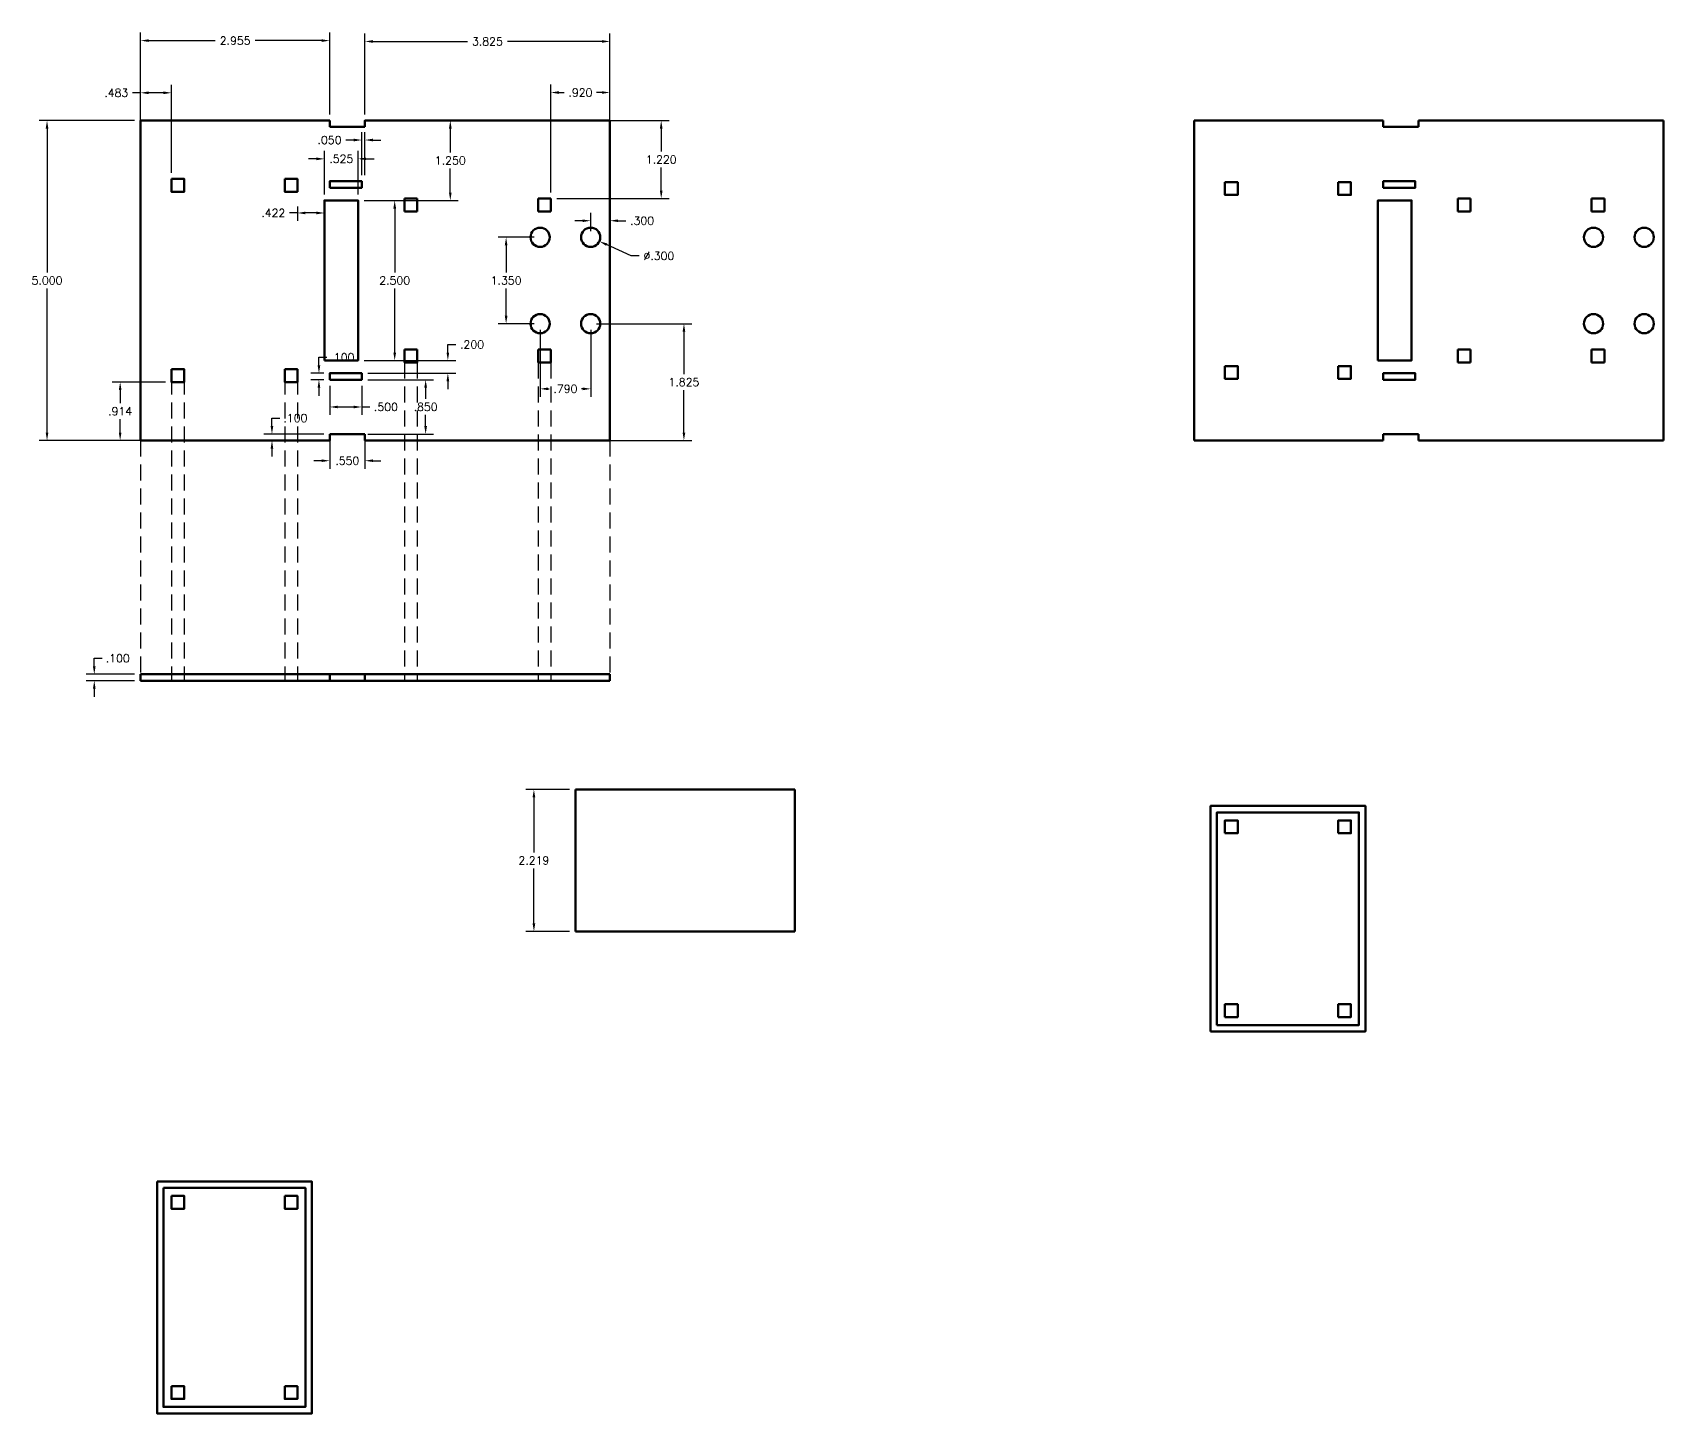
# Model space of a CAD drawing. Header units: inches. Extents: x 3 to 146, y -11 to 37.
# Drawn here: x 73.57 to 99.04, y -10.69 to 10.88 of the extents above; entities that cross this region are included whole.
import ezdxf

# ---------------------------------------------------------------- set-up
doc = ezdxf.new("R2010")
doc.units = ezdxf.units.IN
doc.header["$MEASUREMENT"] = 0
doc.linetypes.add('HIDDEN', pattern=[0.375, 0.25, -0.125])
doc.layers.get('Defpoints').update_dxf_attribs({"lineweight": 30})
for name, color, linetype, lineweight in [('1.007_TEXT_AND_DIMENSIONS', 7, 'HIDDEN', 30), ('1.011_OBJECT', 11, 'Continuous', 60), ('1.051_OBJECT', 51, 'Continuous', 60), ('1.221_HIDDEN', 221, 'HIDDEN', 30)]:
    doc.layers.add(name, color=color, linetype=linetype, lineweight=lineweight)
doc.styles.add('ME102-simplex', font='simplex.shx')
doc.dimstyles.new('ME102-inch', dxfattribs={"dimtxt": 0.125, "dimasz": 0.125, "dimexe": 0.125, "dimexo": 0.09375, "dimgap": 0.0625, "dimtad": 0, "dimtih": 1, "dimtoh": 1, "dimdec": 3, "dimzin": 4, "dimdsep": 46, "dimtxsty": 'ME102-simplex', "dimcen": 0, "dimadec": 3, "dimazin": 0, "dimtfac": 1, "dimtdec": 3, "dimtofl": 0, "dimtmove": 0, "dimatfit": 3, "dimfxl": 1, "dimtolj": 1, "dimtzin": 4, "dimarcsym": 0})

# ---------------------------------------------------------------- blocks, each defined once
blk = doc.blocks.new('*D92')
at = {"layer": '1.007_TEXT_AND_DIMENSIONS', "color": 0, "linetype": 'ByBlock', "lineweight": -2, "transparency": 16777216}
for p, q in [((75.256, 9.603), (75.256, 10.882)), ((75.381, 10.757), (76.421, 10.757)), ((78.086, 10.757), (77.046, 10.757)), ((78.211, 9.603), (78.211, 10.882))]:
    blk.add_line(p, q, dxfattribs=at)
at = {"layer": '1.007_TEXT_AND_DIMENSIONS', "color": 0, "transparency": 16777216}
for points in [[(75.381, 10.778), (75.381, 10.737), (75.256, 10.757)], [(78.086, 10.778), (78.086, 10.737), (78.211, 10.757)]]:
    blk.add_solid(points, dxfattribs=at)
at = {"layer": 'Defpoints', "color": 0, "transparency": 16777216}
for p in [(78.211, 10.757), (75.256, 9.509), (78.211, 9.509)]:
    blk.add_point(p, dxfattribs=at)
at = {"layer": '1.007_TEXT_AND_DIMENSIONS', "color": 0, "transparency": 16777216, "insert": (76.734, 10.757), "char_height": 0.125, "attachment_point": 5, "style": 'ME102-simplex'}
blk.add_mtext('\\A1;2.955', dxfattribs=at)
blk = doc.blocks.new('*D93')
at = {"layer": '1.007_TEXT_AND_DIMENSIONS', "color": 0, "linetype": 'ByBlock', "lineweight": -2, "transparency": 16777216}
for p, q in [((78.761, 9.603), (78.761, 10.869)), ((78.886, 10.744), (80.362, 10.744)), ((82.462, 10.744), (80.987, 10.744)), ((82.587, 9.603), (82.587, 10.869))]:
    blk.add_line(p, q, dxfattribs=at)
at = {"layer": '1.007_TEXT_AND_DIMENSIONS', "color": 0, "transparency": 16777216}
for points in [[(78.886, 10.765), (78.886, 10.723), (78.761, 10.744)], [(82.462, 10.765), (82.462, 10.723), (82.587, 10.744)]]:
    blk.add_solid(points, dxfattribs=at)
at = {"layer": 'Defpoints', "color": 0, "transparency": 16777216}
for p in [(82.587, 10.744), (78.761, 9.509), (82.587, 9.509)]:
    blk.add_point(p, dxfattribs=at)
at = {"layer": '1.007_TEXT_AND_DIMENSIONS', "color": 0, "transparency": 16777216, "insert": (80.674, 10.744), "char_height": 0.125, "attachment_point": 5, "style": 'ME102-simplex'}
blk.add_mtext('\\A1;3.825', dxfattribs=at)
blk = doc.blocks.new('*D94')
at = {"layer": '1.007_TEXT_AND_DIMENSIONS', "color": 0, "linetype": 'ByBlock', "lineweight": -2, "transparency": 16777216}
for p, q in [((75.162, 9.509), (73.671, 9.509)), ((73.796, 9.384), (73.796, 7.134)), ((73.796, 4.634), (73.796, 6.884)), ((75.162, 4.509), (73.671, 4.509))]:
    blk.add_line(p, q, dxfattribs=at)
at = {"layer": '1.007_TEXT_AND_DIMENSIONS', "color": 0, "transparency": 16777216}
for points in [[(73.775, 9.384), (73.817, 9.384), (73.796, 9.509)], [(73.775, 4.634), (73.817, 4.634), (73.796, 4.509)]]:
    blk.add_solid(points, dxfattribs=at)
at = {"layer": 'Defpoints', "color": 0, "transparency": 16777216}
for p in [(73.796, 9.509), (75.256, 9.509), (75.256, 4.509)]:
    blk.add_point(p, dxfattribs=at)
at = {"layer": '1.007_TEXT_AND_DIMENSIONS', "color": 0, "transparency": 16777216, "insert": (73.796, 7.009), "char_height": 0.125, "attachment_point": 5, "style": 'ME102-simplex'}
blk.add_mtext('\\A1;5.000', dxfattribs=at)
blk = doc.blocks.new('*D95')
at = {"layer": '1.007_TEXT_AND_DIMENSIONS', "color": 0, "linetype": 'ByBlock', "lineweight": -2, "transparency": 16777216}
for p, q in [((77.309, 4.734), (77.309, 4.859)), ((77.309, 4.859), (77.434, 4.859)), ((78.118, 4.609), (77.184, 4.609)), ((78.118, 4.509), (77.184, 4.509)), ((77.309, 4.384), (77.309, 4.259))]:
    blk.add_line(p, q, dxfattribs=at)
at = {"layer": '1.007_TEXT_AND_DIMENSIONS', "color": 0, "transparency": 16777216}
for points in [[(77.288, 4.734), (77.329, 4.734), (77.309, 4.609)], [(77.288, 4.384), (77.329, 4.384), (77.309, 4.509)]]:
    blk.add_solid(points, dxfattribs=at)
at = {"layer": 'Defpoints', "color": 0, "transparency": 16777216}
for p in [(78.211, 4.609), (77.309, 4.509), (78.211, 4.509)]:
    blk.add_point(p, dxfattribs=at)
at = {"layer": '1.007_TEXT_AND_DIMENSIONS', "color": 0, "transparency": 16777216, "insert": (77.675, 4.859), "char_height": 0.125, "attachment_point": 5, "style": 'ME102-simplex'}
blk.add_mtext('\\A1;.100', dxfattribs=at)
blk = doc.blocks.new('*D96')
at = {"layer": '1.007_TEXT_AND_DIMENSIONS', "color": 0, "linetype": 'ByBlock', "lineweight": -2, "transparency": 16777216}
for p, q in [((78.211, 4.515), (78.211, 4.068)), ((78.761, 4.515), (78.761, 4.068)), ((78.086, 4.193), (77.961, 4.193)), ((78.886, 4.193), (79.011, 4.193))]:
    blk.add_line(p, q, dxfattribs=at)
at = {"layer": '1.007_TEXT_AND_DIMENSIONS', "color": 0, "transparency": 16777216}
for points in [[(78.086, 4.214), (78.086, 4.173), (78.211, 4.193)], [(78.886, 4.214), (78.886, 4.173), (78.761, 4.193)]]:
    blk.add_solid(points, dxfattribs=at)
at = {"layer": 'Defpoints', "color": 0, "transparency": 16777216}
for p in [(78.211, 4.609), (78.761, 4.609), (78.761, 4.193)]:
    blk.add_point(p, dxfattribs=at)
at = {"layer": '1.007_TEXT_AND_DIMENSIONS', "color": 0, "transparency": 16777216, "insert": (78.486, 4.193), "char_height": 0.125, "attachment_point": 5, "style": 'ME102-simplex'}
blk.add_mtext('\\A1;.550', dxfattribs=at)
blk = doc.blocks.new('*D97')
at = {"layer": '1.007_TEXT_AND_DIMENSIONS', "color": 0, "linetype": 'ByBlock', "lineweight": -2, "transparency": 16777216}
for p, q in [((82.917, 7.394), (82.536, 7.569)), ((83.042, 7.394), (82.917, 7.394))]:
    blk.add_line(p, q, dxfattribs=at)
at = {"layer": '1.007_TEXT_AND_DIMENSIONS', "color": 0, "transparency": 16777216}
blk.add_solid([(82.545, 7.588), (82.528, 7.55), (82.423, 7.621)], dxfattribs=at)
at = {"layer": 'Defpoints', "color": 0, "transparency": 16777216}
for p in [(82.15, 7.747), (82.423, 7.621)]:
    blk.add_point(p, dxfattribs=at)
at = {"layer": '1.007_TEXT_AND_DIMENSIONS', "color": 0, "transparency": 16777216, "insert": (83.352, 7.394), "char_height": 0.125, "attachment_point": 5, "style": 'ME102-simplex'}
blk.add_mtext('\\A1;∅.300', dxfattribs=at)
blk = doc.blocks.new('*D98')
at = {"layer": '1.007_TEXT_AND_DIMENSIONS', "color": 0, "linetype": 'ByBlock', "lineweight": -2, "transparency": 16777216}
for p, q in [((78.748, 8.259), (79.351, 8.259)), ((79.226, 8.134), (79.226, 7.134)), ((79.226, 5.884), (79.226, 6.884)), ((78.748, 5.759), (79.351, 5.759))]:
    blk.add_line(p, q, dxfattribs=at)
at = {"layer": '1.007_TEXT_AND_DIMENSIONS', "color": 0, "transparency": 16777216}
for points in [[(79.205, 8.134), (79.247, 8.134), (79.226, 8.259)], [(79.205, 5.884), (79.247, 5.884), (79.226, 5.759)]]:
    blk.add_solid(points, dxfattribs=at)
at = {"layer": 'Defpoints', "color": 0, "transparency": 16777216}
for p in [(78.654, 8.259), (79.226, 8.259), (78.654, 5.759)]:
    blk.add_point(p, dxfattribs=at)
at = {"layer": '1.007_TEXT_AND_DIMENSIONS', "color": 0, "transparency": 16777216, "insert": (79.226, 7.009), "char_height": 0.125, "attachment_point": 5, "style": 'ME102-simplex'}
blk.add_mtext('\\A1;2.500', dxfattribs=at)
blk = doc.blocks.new('*D99')
at = {"layer": '1.007_TEXT_AND_DIMENSIONS', "color": 0, "linetype": 'ByBlock', "lineweight": -2, "transparency": 16777216}
for p, q in [((78.129, 8.353), (78.129, 9.035)), ((78.654, 8.353), (78.654, 9.035)), ((78.004, 8.91), (77.879, 8.91)), ((78.779, 8.91), (78.904, 8.91))]:
    blk.add_line(p, q, dxfattribs=at)
at = {"layer": '1.007_TEXT_AND_DIMENSIONS', "color": 0, "transparency": 16777216}
for points in [[(78.004, 8.931), (78.004, 8.889), (78.129, 8.91)], [(78.779, 8.931), (78.779, 8.889), (78.654, 8.91)]]:
    blk.add_solid(points, dxfattribs=at)
at = {"layer": 'Defpoints', "color": 0, "transparency": 16777216}
for p in [(78.129, 8.91), (78.129, 8.259), (78.654, 8.259)]:
    blk.add_point(p, dxfattribs=at)
at = {"layer": '1.007_TEXT_AND_DIMENSIONS', "color": 0, "transparency": 16777216, "insert": (78.392, 8.91), "char_height": 0.125, "attachment_point": 5, "style": 'ME102-simplex'}
blk.add_mtext('\\A1;.525', dxfattribs=at)
blk = doc.blocks.new('*D100')
at = {"layer": '1.007_TEXT_AND_DIMENSIONS', "color": 0, "linetype": 'ByBlock', "lineweight": -2, "transparency": 16777216}
for p, q in [((78.043, 5.684), (78.043, 5.809)), ((78.043, 5.809), (78.168, 5.809)), ((78.118, 5.559), (77.918, 5.559)), ((78.118, 5.459), (77.918, 5.459)), ((78.043, 5.334), (78.043, 5.209))]:
    blk.add_line(p, q, dxfattribs=at)
at = {"layer": '1.007_TEXT_AND_DIMENSIONS', "color": 0, "transparency": 16777216}
for points in [[(78.022, 5.684), (78.064, 5.684), (78.043, 5.559)], [(78.022, 5.334), (78.064, 5.334), (78.043, 5.459)]]:
    blk.add_solid(points, dxfattribs=at)
at = {"layer": 'Defpoints', "color": 0, "transparency": 16777216}
for p in [(78.043, 5.559), (78.211, 5.559), (78.211, 5.459)]:
    blk.add_point(p, dxfattribs=at)
at = {"layer": '1.007_TEXT_AND_DIMENSIONS', "color": 0, "transparency": 16777216, "insert": (78.409, 5.809), "char_height": 0.125, "attachment_point": 5, "style": 'ME102-simplex'}
blk.add_mtext('\\A1;.100', dxfattribs=at)
blk = doc.blocks.new('*D101')
at = {"layer": '1.007_TEXT_AND_DIMENSIONS', "color": 0, "linetype": 'ByBlock', "lineweight": -2, "transparency": 16777216}
for p, q in [((78.211, 5.365), (78.211, 4.908)), ((78.711, 5.365), (78.711, 4.908)), ((78.336, 5.033), (78.586, 5.033)), ((78.711, 5.033), (78.836, 5.033))]:
    blk.add_line(p, q, dxfattribs=at)
at = {"layer": '1.007_TEXT_AND_DIMENSIONS', "color": 0, "transparency": 16777216}
for points in [[(78.336, 5.053), (78.336, 5.012), (78.211, 5.033)], [(78.586, 5.053), (78.586, 5.012), (78.711, 5.033)]]:
    blk.add_solid(points, dxfattribs=at)
at = {"layer": 'Defpoints', "color": 0, "transparency": 16777216}
for p in [(78.211, 5.459), (78.711, 5.459), (78.711, 5.033)]:
    blk.add_point(p, dxfattribs=at)
at = {"layer": '1.007_TEXT_AND_DIMENSIONS', "color": 0, "transparency": 16777216, "insert": (79.089, 5.033), "char_height": 0.125, "attachment_point": 5, "style": 'ME102-simplex'}
blk.add_mtext('\\A1;.500', dxfattribs=at)
blk = doc.blocks.new('*D102')
at = {"layer": '1.007_TEXT_AND_DIMENSIONS', "color": 0, "linetype": 'ByBlock', "lineweight": -2, "transparency": 16777216}
for p, q in [((78.805, 5.459), (79.834, 5.459)), ((79.709, 5.334), (79.709, 5.159)), ((79.709, 4.734), (79.709, 4.909)), ((78.805, 4.609), (79.834, 4.609))]:
    blk.add_line(p, q, dxfattribs=at)
at = {"layer": '1.007_TEXT_AND_DIMENSIONS', "color": 0, "transparency": 16777216}
for points in [[(79.688, 5.334), (79.73, 5.334), (79.709, 5.459)], [(79.688, 4.734), (79.73, 4.734), (79.709, 4.609)]]:
    blk.add_solid(points, dxfattribs=at)
at = {"layer": 'Defpoints', "color": 0, "transparency": 16777216}
for p in [(78.711, 5.459), (78.711, 4.609), (79.709, 4.609)]:
    blk.add_point(p, dxfattribs=at)
at = {"layer": '1.007_TEXT_AND_DIMENSIONS', "color": 0, "transparency": 16777216, "insert": (79.709, 5.034), "char_height": 0.125, "attachment_point": 5, "style": 'ME102-simplex'}
blk.add_mtext('\\A1;.850', dxfattribs=at)
blk = doc.blocks.new('*D103')
at = {"layer": '1.007_TEXT_AND_DIMENSIONS', "color": 0, "linetype": 'ByBlock', "lineweight": -2, "transparency": 16777216}
for p, q in [((78.586, 9.204), (78.461, 9.204)), ((78.711, 8.653), (78.711, 9.329)), ((78.761, 8.653), (78.761, 9.329)), ((78.886, 9.204), (79.011, 9.204))]:
    blk.add_line(p, q, dxfattribs=at)
at = {"layer": '1.007_TEXT_AND_DIMENSIONS', "color": 0, "transparency": 16777216}
for points in [[(78.586, 9.225), (78.586, 9.183), (78.711, 9.204)], [(78.886, 9.225), (78.886, 9.183), (78.761, 9.204)]]:
    blk.add_solid(points, dxfattribs=at)
at = {"layer": 'Defpoints', "color": 0, "transparency": 16777216}
for p in [(78.761, 9.204), (78.711, 8.559), (78.761, 8.559)]:
    blk.add_point(p, dxfattribs=at)
at = {"layer": '1.007_TEXT_AND_DIMENSIONS', "color": 0, "transparency": 16777216, "insert": (78.208, 9.204), "char_height": 0.125, "attachment_point": 5, "style": 'ME102-simplex'}
blk.add_mtext('\\A1;.050', dxfattribs=at)
blk = doc.blocks.new('*D83')
at = {"layer": '1.007_TEXT_AND_DIMENSIONS', "color": 0, "linetype": 'ByBlock', "lineweight": -2, "transparency": 16777216}
for p, q in [((81.496, 6.24), (81.496, 5.191)), ((82.287, 6.24), (82.287, 5.191)), ((81.621, 5.316), (81.639, 5.316)), ((82.162, 5.316), (82.144, 5.316))]:
    blk.add_line(p, q, dxfattribs=at)
at = {"layer": '1.007_TEXT_AND_DIMENSIONS', "color": 0, "transparency": 16777216}
for points in [[(81.621, 5.337), (81.621, 5.295), (81.496, 5.316)], [(82.162, 5.337), (82.162, 5.295), (82.287, 5.316)]]:
    blk.add_solid(points, dxfattribs=at)
at = {"layer": 'Defpoints', "color": 0, "transparency": 16777216}
for p in [(81.496, 6.334), (82.287, 6.334), (82.287, 5.316)]:
    blk.add_point(p, dxfattribs=at)
at = {"layer": '1.007_TEXT_AND_DIMENSIONS', "color": 0, "transparency": 16777216, "insert": (81.892, 5.316), "char_height": 0.125, "attachment_point": 5, "style": 'ME102-simplex'}
blk.add_mtext('\\A1;.790', dxfattribs=at)
blk = doc.blocks.new('*D84')
at = {"layer": '1.007_TEXT_AND_DIMENSIONS', "color": 0, "linetype": 'ByBlock', "lineweight": -2, "transparency": 16777216}
for p, q in [((81.403, 7.684), (80.841, 7.684)), ((80.966, 7.559), (80.966, 7.134)), ((80.966, 6.459), (80.966, 6.884)), ((81.403, 6.334), (80.841, 6.334))]:
    blk.add_line(p, q, dxfattribs=at)
at = {"layer": '1.007_TEXT_AND_DIMENSIONS', "color": 0, "transparency": 16777216}
for points in [[(80.945, 7.559), (80.987, 7.559), (80.966, 7.684)], [(80.945, 6.459), (80.987, 6.459), (80.966, 6.334)]]:
    blk.add_solid(points, dxfattribs=at)
at = {"layer": 'Defpoints', "color": 0, "transparency": 16777216}
for p in [(81.496, 7.684), (80.966, 6.334), (81.496, 6.334)]:
    blk.add_point(p, dxfattribs=at)
at = {"layer": '1.007_TEXT_AND_DIMENSIONS', "color": 0, "transparency": 16777216, "insert": (80.966, 7.009), "char_height": 0.125, "attachment_point": 5, "style": 'ME102-simplex'}
blk.add_mtext('\\A1;1.350', dxfattribs=at)
blk = doc.blocks.new('*D85')
at = {"layer": '1.007_TEXT_AND_DIMENSIONS', "color": 0, "linetype": 'ByBlock', "lineweight": -2, "transparency": 16777216}
for p, q in [((78.748, 9.509), (80.219, 9.509)), ((80.094, 9.384), (80.094, 9.009)), ((80.094, 8.384), (80.094, 8.759)), ((78.748, 8.259), (80.219, 8.259))]:
    blk.add_line(p, q, dxfattribs=at)
at = {"layer": '1.007_TEXT_AND_DIMENSIONS', "color": 0, "transparency": 16777216}
for points in [[(80.073, 9.384), (80.115, 9.384), (80.094, 9.509)], [(80.073, 8.384), (80.115, 8.384), (80.094, 8.259)]]:
    blk.add_solid(points, dxfattribs=at)
at = {"layer": 'Defpoints', "color": 0, "transparency": 16777216}
for p in [(78.654, 9.509), (80.094, 9.509), (78.654, 8.259)]:
    blk.add_point(p, dxfattribs=at)
at = {"layer": '1.007_TEXT_AND_DIMENSIONS', "color": 0, "transparency": 16777216, "insert": (80.094, 8.884), "char_height": 0.125, "attachment_point": 5, "style": 'ME102-simplex'}
blk.add_mtext('\\A1;1.250', dxfattribs=at)
blk = doc.blocks.new('*D86')
at = {"layer": '1.007_TEXT_AND_DIMENSIONS', "color": 0, "linetype": 'ByBlock', "lineweight": -2, "transparency": 16777216}
for p, q in [((80.056, 5.884), (80.056, 6.009)), ((80.056, 6.009), (80.181, 6.009)), ((78.805, 5.759), (80.181, 5.759)), ((78.805, 5.559), (80.181, 5.559)), ((80.056, 5.434), (80.056, 5.309))]:
    blk.add_line(p, q, dxfattribs=at)
at = {"layer": '1.007_TEXT_AND_DIMENSIONS', "color": 0, "transparency": 16777216}
for points in [[(80.035, 5.884), (80.077, 5.884), (80.056, 5.759)], [(80.035, 5.434), (80.077, 5.434), (80.056, 5.559)]]:
    blk.add_solid(points, dxfattribs=at)
at = {"layer": 'Defpoints', "color": 0, "transparency": 16777216}
for p in [(78.711, 5.759), (80.056, 5.759), (78.711, 5.559)]:
    blk.add_point(p, dxfattribs=at)
at = {"layer": '1.007_TEXT_AND_DIMENSIONS', "color": 0, "transparency": 16777216, "insert": (80.434, 6.009), "char_height": 0.125, "attachment_point": 5, "style": 'ME102-simplex'}
blk.add_mtext('\\A1;.200', dxfattribs=at)
blk = doc.blocks.new('*D87')
at = {"layer": '1.007_TEXT_AND_DIMENSIONS', "color": 0, "linetype": 'ByBlock', "lineweight": -2, "transparency": 16777216}
for p, q in [((82.38, 6.334), (83.868, 6.334)), ((83.743, 6.209), (83.743, 5.547)), ((83.743, 4.634), (83.743, 5.297)), ((82.38, 4.509), (83.868, 4.509))]:
    blk.add_line(p, q, dxfattribs=at)
at = {"layer": '1.007_TEXT_AND_DIMENSIONS', "color": 0, "transparency": 16777216}
for points in [[(83.722, 6.209), (83.764, 6.209), (83.743, 6.334)], [(83.722, 4.634), (83.764, 4.634), (83.743, 4.509)]]:
    blk.add_solid(points, dxfattribs=at)
at = {"layer": 'Defpoints', "color": 0, "transparency": 16777216}
for p in [(82.287, 6.334), (82.287, 4.509), (83.743, 4.509)]:
    blk.add_point(p, dxfattribs=at)
at = {"layer": '1.007_TEXT_AND_DIMENSIONS', "color": 0, "transparency": 16777216, "insert": (83.743, 5.422), "char_height": 0.125, "attachment_point": 5, "style": 'ME102-simplex'}
blk.add_mtext('\\A1;1.825', dxfattribs=at)
blk = doc.blocks.new('*D88')
at = {"layer": '1.007_TEXT_AND_DIMENSIONS', "color": 0, "linetype": 'ByBlock', "lineweight": -2, "transparency": 16777216}
for p, q in [((82.162, 7.943), (82.037, 7.943)), ((82.287, 7.778), (82.287, 8.068)), ((82.587, 7.778), (82.587, 8.068)), ((82.712, 7.943), (82.837, 7.943))]:
    blk.add_line(p, q, dxfattribs=at)
at = {"layer": '1.007_TEXT_AND_DIMENSIONS', "color": 0, "transparency": 16777216}
for points in [[(82.162, 7.963), (82.162, 7.922), (82.287, 7.943)], [(82.712, 7.963), (82.712, 7.922), (82.587, 7.943)]]:
    blk.add_solid(points, dxfattribs=at)
at = {"layer": 'Defpoints', "color": 0, "transparency": 16777216}
for p in [(82.587, 7.943), (82.287, 7.684), (82.587, 7.684)]:
    blk.add_point(p, dxfattribs=at)
at = {"layer": '1.007_TEXT_AND_DIMENSIONS', "color": 0, "transparency": 16777216, "insert": (83.09, 7.943), "char_height": 0.125, "attachment_point": 5, "style": 'ME102-simplex'}
blk.add_mtext('\\A1;.300', dxfattribs=at)
blk = doc.blocks.new('*D89')
at = {"layer": '1.007_TEXT_AND_DIMENSIONS', "color": 0, "linetype": 'ByBlock', "lineweight": -2, "transparency": 16777216}
for p, q in [((81.666, 8.383), (81.666, 10.071)), ((81.791, 9.946), (81.874, 9.946)), ((82.462, 9.946), (82.379, 9.946)), ((82.587, 8.383), (82.587, 10.071))]:
    blk.add_line(p, q, dxfattribs=at)
at = {"layer": '1.007_TEXT_AND_DIMENSIONS', "color": 0, "transparency": 16777216}
for points in [[(81.791, 9.967), (81.791, 9.925), (81.666, 9.946)], [(82.462, 9.967), (82.462, 9.925), (82.587, 9.946)]]:
    blk.add_solid(points, dxfattribs=at)
at = {"layer": 'Defpoints', "color": 0, "transparency": 16777216}
for p in [(82.587, 9.946), (81.666, 8.289), (82.587, 8.289)]:
    blk.add_point(p, dxfattribs=at)
at = {"layer": '1.007_TEXT_AND_DIMENSIONS', "color": 0, "transparency": 16777216, "insert": (82.127, 9.946), "char_height": 0.125, "attachment_point": 5, "style": 'ME102-simplex'}
blk.add_mtext('\\A1;.920', dxfattribs=at)
blk = doc.blocks.new('*D90')
at = {"layer": '1.007_TEXT_AND_DIMENSIONS', "color": 0, "linetype": 'ByBlock', "lineweight": -2, "transparency": 16777216}
for p, q in [((81.76, 9.509), (83.513, 9.509)), ((83.388, 9.384), (83.388, 9.024)), ((83.388, 8.414), (83.388, 8.774)), ((81.76, 8.289), (83.513, 8.289))]:
    blk.add_line(p, q, dxfattribs=at)
at = {"layer": '1.007_TEXT_AND_DIMENSIONS', "color": 0, "transparency": 16777216}
for points in [[(83.367, 9.384), (83.409, 9.384), (83.388, 9.509)], [(83.367, 8.414), (83.409, 8.414), (83.388, 8.289)]]:
    blk.add_solid(points, dxfattribs=at)
at = {"layer": 'Defpoints', "color": 0, "transparency": 16777216}
for p in [(81.666, 9.509), (83.388, 9.509), (81.666, 8.289)]:
    blk.add_point(p, dxfattribs=at)
at = {"layer": '1.007_TEXT_AND_DIMENSIONS', "color": 0, "transparency": 16777216, "insert": (83.388, 8.899), "char_height": 0.125, "attachment_point": 5, "style": 'ME102-simplex'}
blk.add_mtext('\\A1;1.220', dxfattribs=at)
blk = doc.blocks.new('*D91')
at = {"layer": '1.007_TEXT_AND_DIMENSIONS', "color": 0, "linetype": 'ByBlock', "lineweight": -2, "transparency": 16777216}
for p, q in [((74.534, 0.981), (74.534, 1.106)), ((74.534, 1.106), (74.659, 1.106)), ((75.162, 0.856), (74.409, 0.856)), ((75.162, 0.756), (74.409, 0.756)), ((74.534, 0.631), (74.534, 0.506))]:
    blk.add_line(p, q, dxfattribs=at)
at = {"layer": '1.007_TEXT_AND_DIMENSIONS', "color": 0, "transparency": 16777216}
for points in [[(74.513, 0.981), (74.555, 0.981), (74.534, 0.856)], [(74.513, 0.631), (74.555, 0.631), (74.534, 0.756)]]:
    blk.add_solid(points, dxfattribs=at)
at = {"layer": 'Defpoints', "color": 0, "transparency": 16777216}
for p in [(74.534, 0.856), (75.256, 0.856), (75.256, 0.756)]:
    blk.add_point(p, dxfattribs=at)
at = {"layer": '1.007_TEXT_AND_DIMENSIONS', "color": 0, "transparency": 16777216, "insert": (74.9, 1.106), "char_height": 0.125, "attachment_point": 5, "style": 'ME102-simplex'}
blk.add_mtext('\\A1;.100', dxfattribs=at)
blk = doc.blocks.new('*D109')
at = {"layer": '1.007_TEXT_AND_DIMENSIONS', "color": 0, "linetype": 'ByBlock', "lineweight": -2, "transparency": 16777216}
for p, q in [((77.707, 8.165), (77.707, 7.939)), ((78.129, 8.165), (78.129, 7.939)), ((77.707, 8.064), (77.582, 8.064)), ((78.004, 8.064), (77.832, 8.064))]:
    blk.add_line(p, q, dxfattribs=at)
at = {"layer": '1.007_TEXT_AND_DIMENSIONS', "color": 0, "transparency": 16777216}
for points in [[(77.832, 8.085), (77.832, 8.043), (77.707, 8.064)], [(78.004, 8.085), (78.004, 8.043), (78.129, 8.064)]]:
    blk.add_solid(points, dxfattribs=at)
at = {"layer": 'Defpoints', "color": 0, "transparency": 16777216}
for p in [(77.707, 8.259), (78.129, 8.259), (77.707, 8.064)]:
    blk.add_point(p, dxfattribs=at)
at = {"layer": '1.007_TEXT_AND_DIMENSIONS', "color": 0, "transparency": 16777216, "insert": (77.33, 8.064), "char_height": 0.125, "attachment_point": 5, "style": 'ME102-simplex'}
blk.add_mtext('\\A1;.422', dxfattribs=at)
blk = doc.blocks.new('*D110')
at = {"layer": '1.007_TEXT_AND_DIMENSIONS', "color": 0, "linetype": 'ByBlock', "lineweight": -2, "transparency": 16777216}
for p, q in [((81.958, -0.942), (81.275, -0.942)), ((81.4, -1.067), (81.4, -1.927)), ((81.4, -3.036), (81.4, -2.177)), ((81.958, -3.161), (81.275, -3.161))]:
    blk.add_line(p, q, dxfattribs=at)
at = {"layer": '1.007_TEXT_AND_DIMENSIONS', "color": 0, "transparency": 16777216}
for points in [[(81.379, -1.067), (81.421, -1.067), (81.4, -0.942)], [(81.379, -3.036), (81.421, -3.036), (81.4, -3.161)]]:
    blk.add_solid(points, dxfattribs=at)
at = {"layer": 'Defpoints', "color": 0, "transparency": 16777216}
for p in [(81.4, -0.942), (82.052, -0.942), (82.052, -3.161)]:
    blk.add_point(p, dxfattribs=at)
at = {"layer": '1.007_TEXT_AND_DIMENSIONS', "color": 0, "transparency": 16777216, "insert": (81.4, -2.052), "char_height": 0.125, "attachment_point": 5, "style": 'ME102-simplex'}
blk.add_mtext('\\A1;2.219', dxfattribs=at)
blk = doc.blocks.new('*D119')
at = {"layer": '1.007_TEXT_AND_DIMENSIONS', "color": 0, "linetype": 'ByBlock', "lineweight": -2, "transparency": 16777216}
for p, q in [((75.256, 9.942), (75.131, 9.942)), ((75.256, 8.689), (75.256, 10.067)), ((75.614, 9.942), (75.381, 9.942)), ((75.739, 8.689), (75.739, 10.067))]:
    blk.add_line(p, q, dxfattribs=at)
at = {"layer": '1.007_TEXT_AND_DIMENSIONS', "color": 0, "transparency": 16777216}
for points in [[(75.381, 9.963), (75.381, 9.921), (75.256, 9.942)], [(75.614, 9.963), (75.614, 9.921), (75.739, 9.942)]]:
    blk.add_solid(points, dxfattribs=at)
at = {"layer": 'Defpoints', "color": 0, "transparency": 16777216}
for p in [(75.256, 9.942), (75.256, 8.595), (75.739, 8.595)]:
    blk.add_point(p, dxfattribs=at)
at = {"layer": '1.007_TEXT_AND_DIMENSIONS', "color": 0, "transparency": 16777216, "insert": (74.878, 9.942), "char_height": 0.125, "attachment_point": 5, "style": 'ME102-simplex'}
blk.add_mtext('\\A1;.483', dxfattribs=at)
blk = doc.blocks.new('*D121')
at = {"layer": '1.007_TEXT_AND_DIMENSIONS', "color": 0, "linetype": 'ByBlock', "lineweight": -2, "transparency": 16777216}
for p, q in [((75.645, 5.423), (74.813, 5.423)), ((74.938, 5.298), (74.938, 5.091)), ((74.938, 4.634), (74.938, 4.841)), ((75.645, 4.509), (74.813, 4.509))]:
    blk.add_line(p, q, dxfattribs=at)
at = {"layer": '1.007_TEXT_AND_DIMENSIONS', "color": 0, "transparency": 16777216}
for points in [[(74.917, 5.298), (74.959, 5.298), (74.938, 5.423)], [(74.917, 4.634), (74.959, 4.634), (74.938, 4.509)]]:
    blk.add_solid(points, dxfattribs=at)
at = {"layer": 'Defpoints', "color": 0, "transparency": 16777216}
for p in [(75.739, 5.423), (74.938, 4.509), (75.739, 4.509)]:
    blk.add_point(p, dxfattribs=at)
at = {"layer": '1.007_TEXT_AND_DIMENSIONS', "color": 0, "transparency": 16777216, "insert": (74.938, 4.966), "char_height": 0.125, "attachment_point": 5, "style": 'ME102-simplex'}
blk.add_mtext('\\A1;.914', dxfattribs=at)

msp = doc.modelspace()

# ---------------------------------------------------------------- linework, layer by layer
at = {"layer": '1.007_TEXT_AND_DIMENSIONS'}
for p, q in [((79.3764, 5.7292), (79.3764, 0.7559)), ((79.5764, 5.7292), (79.5764, 0.7559)), ((81.4664, 5.7292), (81.4664, 0.7559)), ((81.6664, 5.7292), (81.6664, 0.7559)), ((75.7387, 5.4779), (75.7387, 0.7559)), ((75.9387, 5.4779), (75.9387, 0.7559)), ((77.5075, 5.4779), (77.5075, 0.7559)), ((77.7075, 5.4779), (77.7075, 0.7559)), ((75.256, 4.5092), (75.256, 0.8559)), ((82.5866, 4.5092), (82.5866, 0.8559))]:
    msp.add_line(p, q, dxfattribs=at)
at = {"layer": '1.011_OBJECT'}
for p, q in [((75.256, 4.5092), (75.256, 9.5092)), ((75.256, 9.5092), (78.2114, 9.5092)), ((78.2114, 9.4092), (78.2114, 9.5092)), ((78.7614, 9.5092), (82.5866, 9.5092)), ((78.7614, 9.4092), (78.7614, 9.5092)), ((82.5866, 9.5092), (82.5866, 4.5092)), ((91.7093, 4.5092), (91.7093, 9.5092)), ((91.7093, 9.5092), (94.6647, 9.5092)), ((94.6647, 9.4092), (94.6647, 9.5092)), ((95.2147, 9.5092), (99.0399, 9.5092)), ((95.2147, 9.4092), (95.2147, 9.5092)), ((99.0399, 9.5092), (99.0399, 4.5092)), ((78.7614, 9.4092), (78.2114, 9.4092)), ((95.2147, 9.4092), (94.6647, 9.4092)), ((79.3764, 8.2892), (79.3764, 8.0892)), ((79.5764, 8.2892), (79.3764, 8.2892)), ((79.5764, 8.0892), (79.5764, 8.2892)), ((81.4664, 8.2892), (81.4664, 8.0892)), ((81.6664, 8.2892), (81.4664, 8.2892)), ((81.6664, 8.0892), (81.6664, 8.2892)), ((95.8297, 8.2892), (95.8297, 8.0892)), ((96.0297, 8.2892), (95.8297, 8.2892)), ((96.0297, 8.0892), (96.0297, 8.2892)), ((97.9197, 8.2892), (97.9197, 8.0892)), ((98.1197, 8.2892), (97.9197, 8.2892)), ((98.1197, 8.0892), (98.1197, 8.2892)), ((79.3764, 8.0892), (79.5764, 8.0892)), ((81.4664, 8.0892), (81.6664, 8.0892)), ((95.8297, 8.0892), (96.0297, 8.0892)), ((97.9197, 8.0892), (98.1197, 8.0892)), ((79.3764, 5.9292), (79.3764, 5.7292)), ((79.5764, 5.9292), (79.3764, 5.9292)), ((79.5764, 5.7292), (79.5764, 5.9292)), ((81.4664, 5.9292), (81.4664, 5.7292)), ((81.6664, 5.9292), (81.4664, 5.9292)), ((81.6664, 5.7292), (81.6664, 5.9292)), ((95.8297, 5.9292), (95.8297, 5.7292)), ((96.0297, 5.9292), (95.8297, 5.9292)), ((96.0297, 5.7292), (96.0297, 5.9292)), ((97.9197, 5.9292), (97.9197, 5.7292)), ((98.1197, 5.9292), (97.9197, 5.9292)), ((98.1197, 5.7292), (98.1197, 5.9292)), ((79.3764, 5.7292), (79.5764, 5.7292)), ((81.4664, 5.7292), (81.6664, 5.7292)), ((95.8297, 5.7292), (96.0297, 5.7292)), ((97.9197, 5.7292), (98.1197, 5.7292)), ((78.2114, 4.6092), (78.7614, 4.6092)), ((78.2114, 4.6092), (78.2114, 4.5092)), ((78.7614, 4.6092), (78.7614, 4.5092)), ((94.6647, 4.6092), (95.2147, 4.6092)), ((94.6647, 4.6092), (94.6647, 4.5092)), ((95.2147, 4.6092), (95.2147, 4.5092)), ((78.2114, 4.5092), (75.256, 4.5092)), ((82.5866, 4.5092), (78.7614, 4.5092)), ((94.6647, 4.5092), (91.7093, 4.5092)), ((99.0399, 4.5092), (95.2147, 4.5092)), ((75.256, 0.8559), (82.5866, 0.8559)), ((75.256, 0.8559), (75.256, 0.7559)), ((78.2114, 0.8559), (78.2114, 0.7559)), ((78.7614, 0.8559), (78.7614, 0.7559)), ((82.5866, 0.8559), (82.5866, 0.7559)), ((75.256, 0.7559), (82.5866, 0.7559))]:
    msp.add_line(p, q, dxfattribs=at)
for points in [[(78.2114, 8.4592), (78.7114, 8.4592), (78.7114, 8.5592), (78.2114, 8.5592)], [(92.192, 8.5454), (92.192, 8.3454), (92.392, 8.3454), (92.392, 8.5454)], [(93.9608, 8.5454), (93.9608, 8.3454), (94.1608, 8.3454), (94.1608, 8.5454)], [(94.6647, 8.4592), (95.1647, 8.4592), (95.1647, 8.5592), (94.6647, 8.5592)], [(78.1294, 5.7592), (78.6544, 5.7592), (78.6544, 8.2592), (78.1294, 8.2592), (78.1294, 7.0092)], [(94.5827, 5.7592), (95.1077, 5.7592), (95.1077, 8.2592), (94.5827, 8.2592), (94.5827, 7.0092)], [(92.192, 5.6729), (92.192, 5.4729), (92.392, 5.4729), (92.392, 5.6729)], [(93.9608, 5.6729), (93.9608, 5.4729), (94.1608, 5.4729), (94.1608, 5.6729)], [(78.2114, 5.4592), (78.7114, 5.4592), (78.7114, 5.5592), (78.2114, 5.5592)], [(94.6647, 5.4592), (95.1647, 5.4592), (95.1647, 5.5592), (94.6647, 5.5592)]]:
    msp.add_lwpolyline(points, close=True, dxfattribs=at)
for centre in [(81.4964, 7.6842), (82.2866, 7.6842), (97.9497, 7.6842), (98.7399, 7.6842), (81.4964, 6.3342), (82.2866, 6.3342), (97.9497, 6.3342), (98.7399, 6.3342)]:
    msp.add_circle(centre, 0.15, dxfattribs=at)
at = {"layer": '1.051_OBJECT'}
for p, q in [((82.0519, -3.161), (82.0519, -0.9422)), ((82.0519, -0.9422), (85.4744, -0.9422)), ((85.4744, -0.9422), (85.4744, -3.161)), ((85.4744, -3.161), (82.0519, -3.161))]:
    msp.add_line(p, q, dxfattribs=at)
for points in [[(75.7387, 8.5957), (75.9387, 8.5957), (75.9387, 8.3957), (75.7387, 8.3957)], [(77.5075, 8.5957), (77.7075, 8.5957), (77.7075, 8.3957), (77.5075, 8.3957)], [(75.7387, 5.6227), (75.9387, 5.6227), (75.9387, 5.4227), (75.7387, 5.4227)], [(77.5075, 5.6227), (77.7075, 5.6227), (77.7075, 5.4227), (77.5075, 5.4227)], [(91.967, -4.724), (94.3858, -4.724), (94.3858, -1.2015), (91.967, -1.2015)], [(92.067, -4.624), (94.2858, -4.624), (94.2858, -1.3015), (92.067, -1.3015)], [(92.192, -1.6265), (92.392, -1.6265), (92.392, -1.4265), (92.192, -1.4265)], [(93.9608, -1.6265), (94.1608, -1.6265), (94.1608, -1.4265), (93.9608, -1.4265)], [(92.192, -4.499), (92.392, -4.499), (92.392, -4.299), (92.192, -4.299)], [(93.9608, -4.499), (94.1608, -4.499), (94.1608, -4.299), (93.9608, -4.299)], [(75.5137, -7.0697), (75.5137, -10.6922), (77.9325, -10.6922), (77.9325, -7.0697)], [(75.6137, -7.1697), (75.6137, -10.5922), (77.8325, -10.5922), (77.8325, -7.1697)], [(75.7387, -7.2947), (75.7387, -7.4947), (75.9387, -7.4947), (75.9387, -7.2947)], [(75.7387, -7.2947), (75.9387, -7.2947), (75.9387, -7.4947), (75.7387, -7.4947)], [(77.5075, -7.2947), (77.5075, -7.4947), (77.7075, -7.4947), (77.7075, -7.2947)], [(77.5075, -7.2947), (77.7075, -7.2947), (77.7075, -7.4947), (77.5075, -7.4947)], [(75.7387, -10.2672), (75.7387, -10.4672), (75.9387, -10.4672), (75.9387, -10.2672)], [(75.7387, -10.2672), (75.9387, -10.2672), (75.9387, -10.4672), (75.7387, -10.4672)], [(77.5075, -10.2672), (77.5075, -10.4672), (77.7075, -10.4672), (77.7075, -10.2672)], [(77.5075, -10.2672), (77.7075, -10.2672), (77.7075, -10.4672), (77.5075, -10.4672)]]:
    msp.add_lwpolyline(points, close=True, dxfattribs=at)
at = {"layer": '1.221_HIDDEN'}
for points in [[(75.9387, 8.3954), (75.9387, 8.5954), (75.7387, 8.5954), (75.7387, 8.3954)], [(77.7075, 8.3954), (77.7075, 8.5954), (77.5075, 8.5954), (77.5075, 8.3954)], [(75.9387, 5.4229), (75.9387, 5.6229), (75.7387, 5.6229), (75.7387, 5.4229)], [(77.7075, 5.4229), (77.7075, 5.6229), (77.5075, 5.6229), (77.5075, 5.4229)]]:
    msp.add_lwpolyline(points, close=True, dxfattribs=at)

# ---------------------------------------------------------------- dimensions: what is measured, and where the dimension line sits
at = {"layer": '1.007_TEXT_AND_DIMENSIONS'}
for base, p1, p2, picture, middle in [((78.2114, 10.7574), (75.256, 9.5092), (78.2114, 9.5092), '*D92', (76.7337, 10.7574)), ((82.5866, 10.7438), (78.7614, 9.5092), (82.5866, 9.5092), '*D93', (80.674, 10.7438)), ((75.256, 9.9418), (75.7387, 8.5954), (75.256, 8.5954), '*D119', (74.878, 9.9418)), ((82.5866, 9.946), (81.6664, 8.2892), (82.5866, 8.2892), '*D89', (82.1265, 9.946)), ((78.1294, 8.9097), (78.6544, 8.2592), (78.1294, 8.2592), '*D99', (78.3919, 8.9097)), ((77.7075, 8.0637), (78.1294, 8.2592), (77.7075, 8.2592), '*D109', (77.3295, 8.0637)), ((82.5866, 7.9426), (82.2866, 7.6842), (82.5866, 7.6842), '*D88', (83.0896, 7.9426)), ((78.7614, 4.1935), (78.2114, 4.6092), (78.7614, 4.6092), '*D96', (78.4864, 4.1935))]:
    dim = msp.add_linear_dim(base=base, p1=p1, p2=p2, dimstyle='ME102-inch', dxfattribs=at)
    dim.commit()
    dim.dimension.update_dxf_attribs({"geometry": picture, "text_midpoint": middle})
for base, p1, p2, picture, middle in [((73.7958, 9.5092), (75.256, 4.5092), (75.256, 9.5092), '*D94', (73.7958, 7.0092)), ((79.7091, 4.6092), (78.7114, 5.4592), (78.7114, 4.6092), '*D102', (79.7091, 5.0342)), ((77.3086, 4.5092), (78.2114, 4.6092), (78.2114, 4.5092), '*D95', (77.6747, 4.8592))]:
    dim = msp.add_linear_dim(base=base, p1=p1, p2=p2, angle=90, dimstyle='ME102-inch', dxfattribs=at)
    dim.commit()
    dim.dimension.update_dxf_attribs({"geometry": picture, "text_midpoint": middle, "dimtype": 160})
for base, p1, p2, picture, middle in [((80.0937, 9.5092), (78.6544, 8.2592), (78.6544, 9.5092), '*D85', (80.0937, 8.8842)), ((83.3879, 9.5092), (81.6664, 8.2892), (81.6664, 9.5092), '*D90', (83.3879, 8.8992)), ((80.9663, 6.3342), (81.4964, 7.6842), (81.4964, 6.3342), '*D84', (80.9663, 7.0092)), ((83.7431, 4.5092), (82.2866, 6.3342), (82.2866, 4.5092), '*D87', (83.7431, 5.4217)), ((78.0432, 5.5592), (78.2114, 5.4592), (78.2114, 5.5592), '*D100', (78.4093, 5.8092)), ((74.9377, 4.5092), (75.7387, 5.4229), (75.7387, 4.5092), '*D121', (74.9377, 4.966)), ((74.5343, 0.8559), (75.256, 0.7559), (75.256, 0.8559), '*D91', (74.9004, 1.1059)), ((81.4002, -0.9422), (82.0519, -3.161), (82.0519, -0.9422), '*D110', (81.4002, -2.0516))]:
    dim = msp.add_linear_dim(base=base, p1=p1, p2=p2, angle=90, dimstyle='ME102-inch', dxfattribs=at)
    dim.commit()
    dim.dimension.update_dxf_attribs({"geometry": picture, "text_midpoint": middle})
for base, p1, p2, picture, middle in [((78.7614, 9.2042), (78.7114, 8.5592), (78.7614, 8.5592), '*D103', (78.2085, 9.2042)), ((82.2866, 5.3161), (81.4964, 6.3342), (82.2866, 6.3342), '*D83', (81.8915, 5.3161)), ((78.7114, 5.0325), (78.2114, 5.4592), (78.7114, 5.4592), '*D101', (79.0894, 5.0325))]:
    dim = msp.add_linear_dim(base=base, p1=p1, p2=p2, dimstyle='ME102-inch', dxfattribs=at)
    dim.commit()
    dim.dimension.update_dxf_attribs({"geometry": picture, "text_midpoint": middle, "dimtype": 160})
for p1, p2, distance, picture, middle in [((78.6544, 5.7592), (78.6544, 8.2592), -0.5717, '*D98', (79.2261, 7.0092)), ((78.7114, 5.5592), (78.7114, 5.7592), -1.3449, '*D86', (80.4343, 6.0092))]:
    dim = msp.add_aligned_dim(p1=p1, p2=p2, distance=distance, dimstyle='ME102-inch', dxfattribs=at)
    dim.commit()
    dim.dimension.update_dxf_attribs({"geometry": picture, "text_midpoint": middle})
dim = msp.add_diameter_dim_2p(p1=(82.1504, 7.7469), p2=(82.4228, 7.6214), dimstyle='ME102-inch', dxfattribs=at)
dim.commit()
dim.dimension.update_dxf_attribs({"geometry": '*D97', "text_midpoint": (83.3516, 7.3936), "dimtype": 163})

doc.saveas('drawing.dxf')
